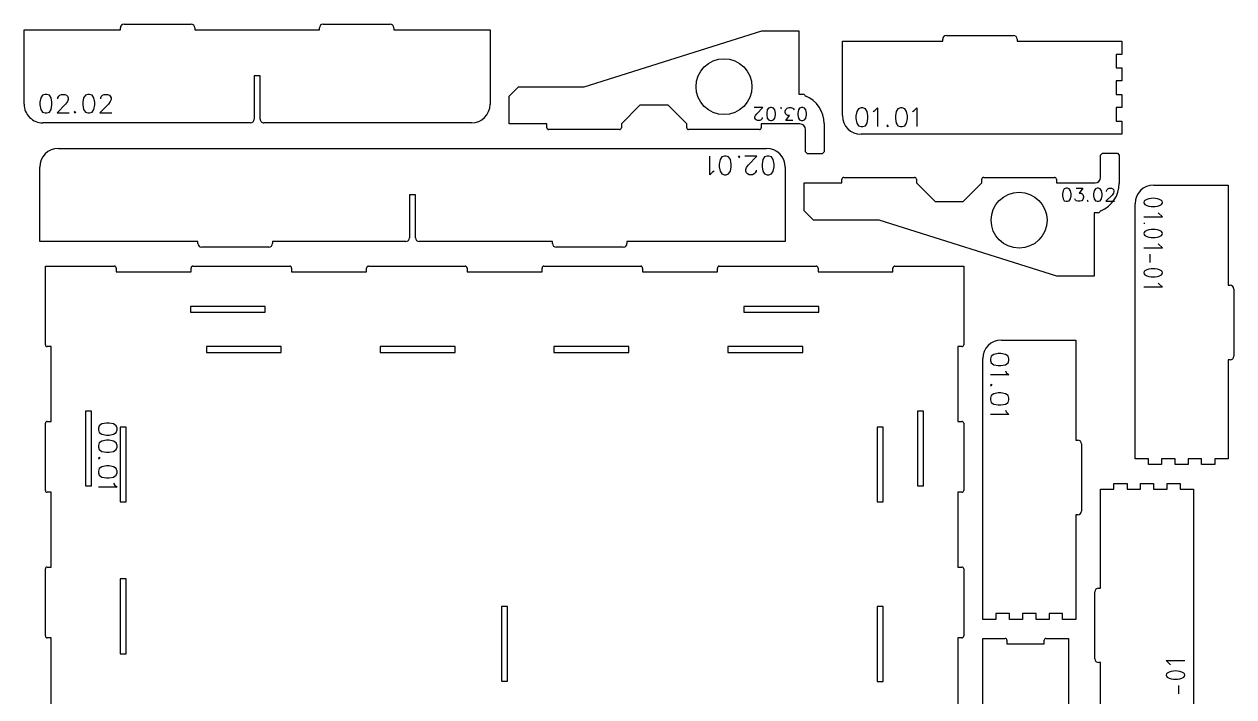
# Model space of a CAD drawing. Extents: x 10 to 1461, y 10 to 736.
# Drawn here: x 812 to 1461, y 375 to 736 of the extents above; entities that cross this region are included whole.
import ezdxf

# ---------------------------------------------------------------- set-up
doc = ezdxf.new("R2010")
doc.units = 0

msp = doc.modelspace()

# ---------------------------------------------------------------- linework, layer by layer
at = {"layer": 'cut', "color": 0}
for p, q in [((863.5983, 732.903142), (863.5983, 733.90314)), ((865.598296, 735.903136), (901.598224, 735.903136)), ((903.59822, 733.90314), (903.59822, 732.903142)), ((970.398086, 732.903142), (970.398086, 733.90314)), ((972.398082, 735.903136), (1008.39801, 735.903136)), ((1010.398006, 733.90314), (1010.398006, 732.903142)), ((811.998403, 732.903142), (863.5983, 732.903142)), ((811.998403, 692.903223), (811.998403, 732.903142)), ((903.59822, 732.903142), (970.398086, 732.903142)), ((1010.398006, 732.903142), (1061.997903, 732.903142)), ((1061.997903, 732.903142), (1061.997903, 692.903222)), ((1112.425401, 702.331786), (1207.741263, 732.331666)), ((1207.741263, 732.331666), (1227.741183, 732.331666)), ((1227.741183, 732.331666), (1227.741183, 698.331802)), ((1304.864035, 726.805912), (1304.864035, 727.80591)), ((1306.864031, 729.805906), (1342.863959, 729.805906)), ((1344.863955, 727.80591), (1344.863955, 726.805912)), ((1251.064143, 726.805912), (1304.864035, 726.805912)), ((1251.064143, 686.805992), (1251.064143, 726.805912)), ((1344.863955, 726.805912), (1401.063843, 726.805912)), ((1401.063843, 726.805912), (1401.063843, 719.705926)), ((1401.063843, 719.705926), (1397.963849, 719.705926)), ((1397.963849, 719.705926), (1397.963849, 712.50594)), ((938.59815, 708.103191), (935.398156, 708.103191)), ((935.398156, 708.103191), (935.398156, 684.903238)), ((938.59815, 684.903238), (938.59815, 708.103191)), ((1397.963849, 712.50594), (1401.063843, 712.50594)), ((1401.063843, 712.50594), (1401.063843, 705.405954)), ((1072.175562, 697.331806), (1077.175542, 702.331786)), ((1077.175542, 702.331786), (1112.425401, 702.331786)), ((1401.063843, 705.405954), (1397.963849, 705.405954)), ((1397.963849, 705.405954), (1397.963849, 698.205969)), ((1072.175562, 682.331866), (1072.175562, 697.331806)), ((1227.741183, 698.331802), (1229.957543, 698.331802)), ((1397.963849, 698.205969), (1401.063843, 698.205969)), ((1401.063843, 698.205969), (1401.063843, 691.105983)), ((1142.425281, 692.331826), (1132.425321, 682.331866)), ((1157.491464, 692.331826), (1142.425281, 692.331826)), ((1167.491424, 682.331866), (1157.491464, 692.331826)), ((1401.063843, 691.105983), (1397.963849, 691.105983)), ((1397.963849, 691.105983), (1397.963849, 683.905997)), ((933.39816, 682.903242), (821.998383, 682.903242)), ((1051.997923, 682.903242), (940.598146, 682.903242)), ((1092.425481, 682.331866), (1072.175562, 682.331866)), ((1092.425481, 680.331874), (1092.425481, 682.331866)), ((1132.425321, 682.331866), (1132.425321, 680.331874)), ((1167.491424, 680.331874), (1167.491424, 682.331866)), ((1228.241181, 682.331866), (1207.491264, 682.331866)), ((1207.491264, 682.331866), (1207.491264, 680.331874)), ((1241.241129, 682.528384), (1241.241129, 667.331926)), ((1397.963849, 683.905997), (1401.063843, 683.905997)), ((1401.063843, 683.905997), (1401.063843, 676.806012)), ((1131.425325, 679.331878), (1093.425477, 679.331878)), ((1206.491268, 679.331878), (1168.49142, 679.331878)), ((1231.241169, 667.331926), (1231.241169, 679.331878)), ((1401.063843, 676.806012), (1261.064123, 676.806012)), ((830.353845, 669.154131), (1210.353084, 669.154131)), ((1232.241165, 666.33193), (1231.241169, 667.331926)), ((1240.241133, 666.33193), (1232.241165, 666.33193)), ((1241.241129, 667.331926), (1240.241133, 666.33193)), ((1389.596325, 665.628285), (1390.596321, 666.628281)), ((1389.596325, 653.628333), (1389.596325, 665.628285)), ((1390.596321, 666.628281), (1398.596289, 666.628281)), ((1398.596289, 666.628281), (1399.596285, 665.628285)), ((1399.596285, 665.628285), (1399.596285, 650.43183)), ((820.353864, 619.154231), (820.353864, 659.154152)), ((1220.353064, 659.154151), (1220.353064, 619.154231)), ((1230.530718, 635.628405), (1230.530718, 650.628345)), ((1230.530718, 650.628345), (1250.780637, 650.628345)), ((1250.780637, 650.628345), (1250.780637, 652.628337)), ((1251.780633, 653.628333), (1289.780481, 653.628333)), ((1290.780477, 652.628337), (1290.780477, 650.628345)), ((1290.780477, 650.628345), (1300.780437, 640.628385)), ((1315.84662, 640.628385), (1325.84658, 650.628345)), ((1325.84658, 650.628345), (1325.84658, 652.628337)), ((1326.846576, 653.628333), (1364.846424, 653.628333)), ((1365.84642, 652.628337), (1365.84642, 650.628345)), ((1365.84642, 650.628345), (1386.596337, 650.628345)), ((1418.06688, 649.477849), (1458.0668, 649.477849)), ((1458.0668, 649.477849), (1458.0668, 595.677957)), ((1021.953461, 644.354181), (1018.753468, 644.354181)), ((1018.753468, 644.354181), (1018.753468, 621.154227)), ((1021.953461, 621.154227), (1021.953461, 644.354181)), ((1300.780437, 640.628385), (1315.84662, 640.628385)), ((1408.0669, 502.578143), (1408.0669, 639.477869)), ((1235.530698, 630.628425), (1230.530718, 635.628405)), ((1270.780557, 630.628425), (1235.530698, 630.628425)), ((1366.096419, 600.628545), (1270.780557, 630.628425)), ((1388.312699, 634.628409), (1386.096339, 634.628409)), ((1386.096339, 634.628409), (1386.096339, 600.628545)), ((905.253695, 619.154231), (820.353864, 619.154231)), ((905.253695, 618.154233), (905.253695, 619.154231)), ((1016.753472, 619.154231), (945.253615, 619.154231)), ((945.253615, 619.154231), (945.253615, 618.154233)), ((1095.453314, 619.154231), (1023.953457, 619.154231)), ((1095.453314, 618.154233), (1095.453314, 619.154231)), ((1220.353064, 619.154231), (1135.453234, 619.154231)), ((1135.453234, 619.154231), (1135.453234, 618.154233)), ((943.253619, 616.154237), (907.253691, 616.154237)), ((1133.453238, 616.154237), (1097.45331, 616.154237)), ((823.350734, 605.976483), (860.35066, 605.976483)), ((823.350734, 563.776567), (823.350734, 605.976483)), ((861.350658, 604.976485), (861.350658, 602.876489)), ((901.550578, 602.876489), (901.550578, 604.976485)), ((902.550576, 605.976483), (954.500472, 605.976483)), ((955.50047, 604.976485), (955.50047, 602.876489)), ((995.70039, 602.876489), (995.70039, 604.976485)), ((996.700388, 605.976483), (1048.650283, 605.976483)), ((1049.650282, 604.976485), (1049.650282, 602.876489)), ((1089.850201, 602.876489), (1089.850201, 604.976485)), ((1090.850199, 605.976483), (1142.800095, 605.976483)), ((1143.800093, 604.976485), (1143.800093, 602.876489)), ((1184.000013, 602.876489), (1184.000013, 604.976485)), ((1185.000011, 605.976483), (1236.949907, 605.976483)), ((1237.949905, 604.976486), (1237.949905, 602.876489)), ((1278.149825, 602.876489), (1278.149825, 604.976485)), ((1279.149823, 605.976483), (1316.149749, 605.976483)), ((1316.149749, 605.976483), (1316.149749, 563.776567)), ((861.350658, 602.876489), (901.550578, 602.876489)), ((955.50047, 602.876489), (995.70039, 602.876489)), ((1049.650282, 602.876489), (1089.850201, 602.876489)), ((1143.800093, 602.876489), (1184.000013, 602.876489)), ((1237.949905, 602.876489), (1278.149825, 602.876489)), ((1386.096339, 600.628545), (1366.096419, 600.628545)), ((1458.0668, 595.677957), (1459.066798, 595.677957)), ((1461.066794, 593.677961), (1461.066794, 557.678033)), ((901.150579, 584.376526), (901.150579, 581.176533)), ((941.350498, 584.376526), (901.150579, 584.376526)), ((941.350498, 581.176533), (941.350498, 584.376526)), ((1198.149985, 584.376526), (1198.149985, 581.176533)), ((1238.349904, 584.376526), (1198.149985, 584.376526)), ((1238.349904, 581.176533), (1238.349904, 584.376526)), ((901.150579, 581.176533), (941.350498, 581.176533)), ((1198.149985, 581.176533), (1238.349904, 581.176533)), ((1336.327466, 566.294326), (1376.327386, 566.294326)), ((1376.327386, 566.294326), (1376.327386, 512.494433)), ((826.450728, 562.776569), (824.350732, 562.776569)), ((826.450728, 522.57665), (826.450728, 562.776569)), ((909.750562, 562.776569), (909.750562, 559.576576)), ((949.950481, 562.776569), (909.750562, 562.776569)), ((909.750562, 559.576576), (949.950481, 559.576576)), ((949.950481, 559.576576), (949.950481, 562.776569)), ((1003.017042, 562.776569), (1003.017042, 559.576576)), ((1043.216961, 562.776569), (1003.017042, 562.776569)), ((1003.017042, 559.576576), (1043.216961, 559.576576)), ((1043.216961, 559.576576), (1043.216961, 562.776569)), ((1096.283522, 562.776569), (1096.283522, 559.576576)), ((1136.483441, 562.776569), (1096.283522, 562.776569)), ((1096.283522, 559.576576), (1136.483441, 559.576576)), ((1136.483441, 559.576576), (1136.483441, 562.776569)), ((1189.550002, 562.776569), (1189.550002, 559.576576)), ((1229.749922, 562.776569), (1189.550002, 562.776569)), ((1189.550002, 559.576576), (1229.749922, 559.576576)), ((1229.749922, 559.576576), (1229.749922, 562.776569)), ((1315.149751, 562.776569), (1313.049755, 562.776569)), ((1313.049755, 562.776569), (1313.049755, 522.57665)), ((1326.327486, 416.294626), (1326.327486, 556.294346)), ((1459.066798, 555.678037), (1458.0668, 555.678037)), ((1458.0668, 555.678037), (1458.0668, 502.578143)), ((844.950691, 528.176639), (844.950691, 487.976719)), ((848.150685, 528.176639), (844.950691, 528.176639)), ((848.150685, 487.976719), (848.150685, 528.176639)), ((1291.349798, 528.176639), (1291.349798, 487.976719)), ((1294.549792, 528.176639), (1291.349798, 528.176639)), ((1294.549792, 487.976719), (1294.549792, 528.176639)), ((823.350734, 485.576724), (823.350734, 521.576652)), ((824.350731, 522.57665), (826.450728, 522.57665)), ((863.550654, 519.576656), (863.550654, 479.376736)), ((866.750648, 519.576656), (863.550654, 519.576656)), ((866.750648, 479.376736), (866.750648, 519.576656)), ((1269.749842, 519.576656), (1269.749842, 479.376736)), ((1272.949835, 519.576656), (1269.749842, 519.576656)), ((1272.949835, 479.376736), (1272.949835, 519.576656)), ((1313.049755, 522.57665), (1315.149751, 522.57665)), ((1316.149749, 521.576652), (1316.149749, 485.576724)), ((1376.327386, 512.494433), (1377.327384, 512.494433)), ((1379.32738, 510.494438), (1379.32738, 474.494509)), ((1415.316886, 502.578143), (1408.0669, 502.578143)), ((1415.316886, 499.478149), (1415.316886, 502.578143)), ((1429.566857, 502.578143), (1422.316872, 502.578143)), ((1422.316872, 502.578143), (1422.316872, 499.478149)), ((1429.566857, 499.478149), (1429.566857, 502.578143)), ((1443.816829, 502.578143), (1436.566843, 502.578143)), ((1436.566843, 502.578143), (1436.566843, 499.478149)), ((1443.816829, 499.478149), (1443.816829, 502.578143)), ((1458.0668, 502.578143), (1450.816815, 502.578143)), ((1450.816815, 502.578143), (1450.816815, 499.478149)), ((1422.316872, 499.478149), (1415.316886, 499.478149)), ((1436.566843, 499.478149), (1429.566857, 499.478149)), ((1450.816815, 499.478149), (1443.816829, 499.478149)), ((844.950691, 487.976719), (848.150685, 487.976719)), ((1291.349798, 487.976719), (1294.549792, 487.976719)), ((1396.755112, 486.200329), (1396.755112, 489.300323)), ((1396.755112, 489.300323), (1403.755098, 489.300323)), ((1403.755098, 489.300323), (1403.755098, 486.200329)), ((1411.005084, 486.200329), (1411.005084, 489.300323)), ((1411.005084, 489.300323), (1418.00507, 489.300323)), ((1418.00507, 489.300323), (1418.00507, 486.200329)), ((1425.255055, 486.200329), (1425.255055, 489.300323)), ((1425.255055, 489.300323), (1432.255041, 489.300323)), ((1432.255041, 489.300323), (1432.255041, 486.200329)), ((826.450728, 484.576726), (824.350732, 484.576726)), ((826.450728, 444.376806), (826.450728, 484.576726)), ((1315.149752, 484.576726), (1313.049755, 484.576726)), ((1313.049755, 484.576726), (1313.049755, 444.376806)), ((1389.505127, 433.100435), (1389.505127, 486.200329)), ((1389.505127, 486.200329), (1396.755112, 486.200329)), ((1403.755098, 486.200329), (1411.005084, 486.200329)), ((1418.00507, 486.200329), (1425.255055, 486.200329)), ((1432.255041, 486.200329), (1439.505027, 486.200329)), ((1439.505027, 486.200329), (1439.505027, 349.300603)), ((863.550654, 479.376736), (866.750648, 479.376736)), ((1269.749842, 479.376736), (1272.949835, 479.376736)), ((1377.327384, 472.494513), (1376.327386, 472.494513)), ((1376.327386, 472.494513), (1376.327386, 416.294626)), ((823.350734, 407.37688), (823.350734, 443.376808)), ((824.350731, 444.376806), (826.450728, 444.376806)), ((1313.049755, 444.376806), (1315.149751, 444.376806)), ((1316.149749, 443.376808), (1316.149749, 407.376881)), ((863.550654, 438.045874), (863.550654, 397.845955)), ((866.750648, 438.045874), (863.550654, 438.045874)), ((866.750648, 397.845955), (866.750648, 438.045874)), ((1386.505133, 395.100511), (1386.505133, 431.100439)), ((1388.505129, 433.100435), (1389.505127, 433.100435)), ((1068.150245, 423.276848), (1068.150245, 383.076929)), ((1071.350238, 423.276848), (1068.150245, 423.276848)), ((1071.350238, 383.076929), (1071.350238, 423.276848)), ((1269.749842, 423.126849), (1269.749842, 382.926929)), ((1272.949835, 423.126849), (1269.749842, 423.126849)), ((1272.949835, 382.926929), (1272.949835, 423.126849)), ((1333.427472, 416.294626), (1326.327486, 416.294626)), ((1340.627457, 419.394619), (1333.427472, 419.394619)), ((1333.427472, 419.394619), (1333.427472, 416.294626)), ((1340.627457, 416.294626), (1340.627457, 419.394619)), ((1347.727443, 416.294626), (1340.627457, 416.294626)), ((1354.927429, 419.394619), (1347.727443, 419.394619)), ((1347.727443, 419.394619), (1347.727443, 416.294626)), ((1354.927429, 416.294626), (1354.927429, 419.394619)), ((1362.027414, 416.294626), (1354.927429, 416.294626)), ((1369.2274, 419.394619), (1362.027414, 419.394619)), ((1362.027414, 419.394619), (1362.027414, 416.294626)), ((1369.2274, 416.294626), (1369.2274, 419.394619)), ((1376.327386, 416.294626), (1369.2274, 416.294626)), ((826.450728, 406.376882), (824.350732, 406.376882)), ((826.450728, 366.176963), (826.450728, 406.376882)), ((1315.149751, 406.376882), (1313.049755, 406.376882)), ((1313.049755, 406.376882), (1313.049755, 366.176963)), ((1326.327486, 216.117188), (1326.327486, 406.116808)), ((1326.327486, 406.116808), (1338.327462, 406.116808)), ((1339.32746, 405.11681), (1339.32746, 403.116814)), ((1339.32746, 403.116814), (1359.32742, 403.116814)), ((1359.32742, 403.116814), (1359.32742, 405.11681)), ((1360.327418, 406.116808), (1372.327394, 406.116808)), ((1372.327394, 406.116808), (1372.327394, 216.117188)), ((863.550654, 397.845955), (866.750648, 397.845955)), ((1389.505127, 393.100515), (1388.505129, 393.100515)), ((1389.505127, 339.300623), (1389.505127, 393.100515)), ((1068.150245, 383.076929), (1071.350238, 383.076929)), ((1269.749842, 382.926929), (1272.949835, 382.926929))]:
    msp.add_line(p, q, dxfattribs=at)
for centre in [(1187.491344, 702.331786), (1345.8465, 630.628425)]:
    msp.add_circle(centre, 14.99994, dxfattribs=at)
for centre, radius, start, end in [((865.598296, 733.90314), 1.999996, 90, 180), ((901.598224, 733.90314), 1.999996, 0, 90), ((972.398082, 733.90314), 1.999996, 90, 180), ((1008.39801, 733.90314), 1.999996, 0, 90), ((1306.864031, 727.80591), 1.999996, 90, 180), ((1342.863959, 727.80591), 1.999996, 0, 90), ((1229.957543, 697.331806), 0.999996, 26.897688, 90), ((1231.741167, 698.236599), 0.999996, 206.897688, 247.520494), ((1225.241193, 682.528384), 15.999936, 0, 67.520494), ((821.998383, 692.903222), 9.99998, 179.999992, 270), ((1051.997923, 692.903222), 9.99998, 270, 0), ((933.39816, 684.903238), 1.999996, 270, 0), ((940.598146, 684.903238), 1.999996, 179.999995, 270), ((1228.241181, 679.331878), 2.999988, 0, 90), ((1261.064123, 686.805992), 9.99998, 180, 270), ((1093.425477, 680.331874), 0.999996, 179.999993, 270), ((1131.425325, 680.331874), 0.999996, 270, 0), ((1168.49142, 680.331874), 0.999996, 180, 270), ((1206.491268, 680.331874), 0.999996, 270, 0), ((830.353844, 659.154151), 9.99998, 90, 179.999997), ((1210.353084, 659.154151), 9.99998, 0, 90), ((1251.780633, 652.628337), 0.999996, 90, 180), ((1289.780481, 652.628337), 0.999996, 0, 90), ((1326.846576, 652.628337), 0.999996, 90, 179.999995), ((1364.846424, 652.628337), 0.999996, 0, 90), ((1386.596337, 653.628333), 2.999988, 270, 0), ((1383.596349, 650.431826), 15.999936, 292.479506, 0), ((1418.06688, 639.477869), 9.99998, 90, 180), ((1388.312699, 635.628405), 0.999996, 270, 333.102312), ((1390.096323, 634.723611), 0.999996, 112.479506, 153.102312), ((907.253691, 618.154233), 1.999996, 180, 270), ((943.253619, 618.154233), 1.999996, 270, 0), ((1016.753472, 621.154227), 1.999996, 270, 0), ((1023.953457, 621.154227), 1.999996, 180, 270), ((1097.45331, 618.154233), 1.999996, 180, 270), ((1133.453238, 618.154233), 1.999996, 270, 0), ((860.35066, 604.976485), 0.999998, 0, 90), ((902.550576, 604.976485), 0.999998, 90, 180), ((954.500472, 604.976485), 0.999998, 0, 90), ((996.700388, 604.976485), 0.999998, 90, 180), ((1048.650284, 604.976485), 0.999998, 0, 90), ((1090.850199, 604.976485), 0.999998, 90, 180), ((1142.800095, 604.976485), 0.999998, 0, 90), ((1185.000011, 604.976485), 0.999998, 90, 180.000001), ((1236.949907, 604.976485), 0.999998, 0, 90), ((1279.149823, 604.976485), 0.999998, 90, 180), ((1459.066798, 593.677961), 1.999996, 0, 90), ((1336.327466, 556.294346), 9.99998, 90, 180), ((824.350732, 563.776567), 0.999998, 180, 270), ((1315.149751, 563.776567), 0.999998, 270, 0), ((1459.066798, 557.678033), 1.999996, 270, 0), ((824.350732, 521.576652), 0.999998, 90, 180.00001), ((1315.149751, 521.576652), 0.999998, 0, 90), ((1377.327384, 510.494437), 1.999996, 0, 90), ((824.350732, 485.576724), 0.999998, 179.999999, 270), ((1315.149751, 485.576724), 0.999998, 270, 0), ((1377.327384, 474.494509), 1.999996, 270, 0), ((824.350732, 443.376808), 0.999998, 90, 180), ((1315.149751, 443.376808), 0.999998, 0, 90), ((1388.505129, 431.100439), 1.999996, 90, 180), ((824.350732, 407.37688), 0.999998, 180.000001, 270), ((1315.149751, 407.37688), 0.999998, 270, 0), ((1338.327462, 405.11681), 0.999998, 0, 90), ((1360.327418, 405.11681), 0.999998, 90, 180), ((1388.505129, 395.100511), 1.999996, 180, 270)]:
    msp.add_arc(centre, radius, start, end, dxfattribs=at)
at = {"layer": 'mark', "color": 0}
for p, q in [((820.926158, 696.320666), (820.466635, 693.939718)), ((821.845204, 697.749234), (820.926158, 696.320666)), ((823.223773, 698.225424), (821.845204, 697.749234)), ((824.142819, 698.225424), (823.223773, 698.225424)), ((825.521387, 697.749234), (824.142819, 698.225424)), ((826.440433, 696.320666), (825.521387, 697.749234)), ((826.899956, 693.939718), (826.440433, 696.320666)), ((830.116616, 696.320666), (830.576139, 697.273045)), ((830.116616, 695.844476), (830.116616, 696.320666)), ((830.576139, 697.273045), (831.035662, 697.749234)), ((831.035662, 697.749234), (831.954708, 698.225424)), ((831.954708, 698.225424), (833.792799, 698.225424)), ((833.792799, 698.225424), (834.711845, 697.749234)), ((834.711845, 697.749234), (835.171368, 697.273045)), ((835.171368, 697.273045), (835.630891, 696.320666)), ((835.630891, 695.368287), (835.171368, 694.415908)), ((835.630891, 696.320666), (835.630891, 695.368287)), ((843.902303, 696.320666), (843.44278, 693.939718)), ((844.821349, 697.749234), (843.902303, 696.320666)), ((846.199917, 698.225424), (844.821349, 697.749234)), ((847.118963, 698.225424), (846.199917, 698.225424)), ((848.497532, 697.749234), (847.118963, 698.225424)), ((849.416578, 696.320666), (848.497532, 697.749234)), ((849.8761, 693.939718), (849.416578, 696.320666)), ((853.092761, 696.320666), (853.552284, 697.273045)), ((853.092761, 695.844476), (853.092761, 696.320666)), ((853.552284, 697.273045), (854.011806, 697.749234)), ((854.011806, 697.749234), (854.930852, 698.225424)), ((854.930852, 698.225424), (856.768944, 698.225424)), ((856.768944, 698.225424), (857.68799, 697.749234)), ((857.68799, 697.749234), (858.147512, 697.273045)), ((858.147512, 697.273045), (858.607035, 696.320666)), ((858.607035, 695.368287), (858.147512, 694.415908)), ((858.607035, 696.320666), (858.607035, 695.368287)), ((820.466635, 693.939718), (820.466635, 692.51115)), ((820.466635, 692.51115), (820.926158, 690.130202)), ((820.926158, 690.130202), (821.845204, 688.701633)), ((821.845204, 688.701633), (823.223773, 688.225444)), ((823.223773, 688.225444), (824.142819, 688.225444)), ((824.142819, 688.225444), (825.521387, 688.701633)), ((825.521387, 688.701633), (826.440433, 690.130202)), ((826.440433, 690.130202), (826.899956, 692.51115)), ((826.899956, 692.51115), (826.899956, 693.939718)), ((834.252322, 692.987339), (829.657093, 688.225444)), ((829.657093, 688.225444), (836.090414, 688.225444)), ((835.171368, 694.415908), (834.252322, 692.987339)), ((839.307074, 689.177823), (838.847551, 688.701633)), ((838.847551, 688.701633), (839.307074, 688.225444)), ((839.307074, 688.225444), (839.766597, 688.701633)), ((843.44278, 693.939718), (843.44278, 692.51115)), ((843.44278, 692.51115), (843.902303, 690.130202)), ((843.902303, 690.130202), (844.821349, 688.701633)), ((844.821349, 688.701633), (846.199917, 688.225444)), ((846.199917, 688.225444), (847.118963, 688.225444)), ((847.118963, 688.225444), (848.497532, 688.701633)), ((848.497532, 688.701633), (849.416578, 690.130202)), ((849.416578, 690.130202), (849.8761, 692.51115)), ((849.8761, 692.51115), (849.8761, 693.939718)), ((857.228467, 692.987339), (852.633238, 688.225444)), ((852.633238, 688.225444), (859.066558, 688.225444)), ((858.147512, 694.415908), (857.228467, 692.987339)), ((1208.407927, 691.172712), (1203.741279, 691.172712)), ((1205.074607, 687.839392), (1208.407927, 691.172712)), ((1210.741251, 689.839384), (1210.407919, 688.172724)), ((1210.407919, 688.172724), (1210.407919, 687.172728)), ((1211.407915, 690.83938), (1210.741251, 689.839384)), ((1212.407911, 691.172712), (1211.407915, 690.83938)), ((1213.074575, 691.172712), (1212.407911, 691.172712)), ((1214.074571, 690.83938), (1213.074575, 691.172712)), ((1214.741235, 689.839384), (1214.074571, 690.83938)), ((1215.074567, 688.172724), (1214.741235, 689.839384)), ((1215.074567, 687.172728), (1215.074567, 688.172724)), ((1218.074555, 691.172712), (1217.741223, 690.83938)), ((1218.407887, 690.83938), (1218.074555, 691.172712)), ((1218.074555, 690.506048), (1218.407887, 690.83938)), ((1220.407879, 689.17272), (1220.741211, 690.172716)), ((1220.407879, 688.506056), (1220.407879, 689.17272)), ((1220.741211, 687.50606), (1220.407879, 688.506056)), ((1220.741211, 690.172716), (1221.407875, 690.83938)), ((1221.407875, 690.83938), (1222.407871, 691.172712)), ((1222.407871, 691.172712), (1223.407867, 691.172712)), ((1223.407867, 691.172712), (1224.407863, 690.83938)), ((1224.407863, 690.83938), (1224.741195, 690.506048)), ((1224.741195, 690.506048), (1225.074527, 689.839384)), ((1227.407851, 689.839384), (1227.074519, 688.172724)), ((1227.074519, 688.172724), (1227.074519, 687.172728)), ((1228.074515, 690.83938), (1227.407851, 689.839384)), ((1229.074511, 691.172712), (1228.074515, 690.83938)), ((1229.741175, 691.172712), (1229.074511, 691.172712)), ((1230.741171, 690.83938), (1229.741175, 691.172712)), ((1231.407835, 689.839384), (1230.741171, 690.83938)), ((1231.741167, 688.172724), (1231.407835, 689.839384)), ((1231.741167, 687.172728), (1231.741167, 688.172724)), ((1258.791195, 689.001225), (1258.331672, 686.620278)), ((1259.71024, 690.429794), (1258.791195, 689.001225)), ((1261.088809, 690.905983), (1259.71024, 690.429794)), ((1262.007855, 690.905983), (1261.088809, 690.905983)), ((1263.386424, 690.429794), (1262.007855, 690.905983)), ((1264.305469, 689.001225), (1263.386424, 690.429794)), ((1264.764992, 686.620278), (1264.305469, 689.001225)), ((1267.52213, 689.001225), (1268.441175, 689.477415)), ((1268.441175, 689.477415), (1269.819744, 690.905983)), ((1269.819744, 690.905983), (1269.819744, 680.906003)), ((1279.929248, 689.001225), (1279.469725, 686.620278)), ((1280.848293, 690.429794), (1279.929248, 689.001225)), ((1282.226862, 690.905983), (1280.848293, 690.429794)), ((1283.145908, 690.905983), (1282.226862, 690.905983)), ((1284.524477, 690.429794), (1283.145908, 690.905983)), ((1285.443522, 689.001225), (1284.524477, 690.429794)), ((1285.903045, 686.620278), (1285.443522, 689.001225)), ((1288.660183, 689.001225), (1289.579228, 689.477415)), ((1289.579228, 689.477415), (1290.957797, 690.905983)), ((1290.957797, 690.905983), (1290.957797, 680.906003)), ((1204.074611, 686.172732), (1204.407943, 686.839396)), ((1204.074611, 685.506068), (1204.074611, 686.172732)), ((1204.407943, 684.839404), (1204.074611, 685.506068)), ((1204.407943, 686.839396), (1205.074607, 687.839392)), ((1204.741275, 684.506072), (1204.407943, 684.839404)), ((1205.407939, 684.17274), (1204.741275, 684.506072)), ((1206.741267, 684.17274), (1205.407939, 684.17274)), ((1207.407931, 684.506072), (1206.741267, 684.17274)), ((1207.741263, 684.839404), (1207.407931, 684.506072)), ((1208.074595, 685.506068), (1207.741263, 684.839404)), ((1208.074595, 685.8394), (1208.074595, 685.506068)), ((1210.407919, 687.172728), (1210.741251, 685.506068)), ((1210.741251, 685.506068), (1211.407915, 684.506072)), ((1211.407915, 684.506072), (1212.407911, 684.17274)), ((1212.407911, 684.17274), (1213.074575, 684.17274)), ((1213.074575, 684.17274), (1214.074571, 684.506072)), ((1214.074571, 684.506072), (1214.741235, 685.506068)), ((1214.741235, 685.506068), (1215.074567, 687.172728)), ((1221.074543, 687.172728), (1220.741211, 687.50606)), ((1220.741211, 684.17274), (1222.741203, 686.839396)), ((1224.407863, 684.17274), (1220.741211, 684.17274)), ((1221.741207, 686.839396), (1221.074543, 687.172728)), ((1222.741203, 686.839396), (1221.741207, 686.839396)), ((1227.074519, 687.172728), (1227.407851, 685.506068)), ((1227.407851, 685.506068), (1228.074515, 684.506072)), ((1228.074515, 684.506072), (1229.074511, 684.17274)), ((1229.074511, 684.17274), (1229.741175, 684.17274)), ((1229.741175, 684.17274), (1230.741171, 684.506072)), ((1230.741171, 684.506072), (1231.407835, 685.506068)), ((1231.407835, 685.506068), (1231.741167, 687.172728)), ((1258.331672, 686.620278), (1258.331672, 685.191709)), ((1258.331672, 685.191709), (1258.791195, 682.810761)), ((1258.791195, 682.810761), (1259.71024, 681.382193)), ((1263.386424, 681.382193), (1264.305469, 682.810761)), ((1264.305469, 682.810761), (1264.764992, 685.191709)), ((1264.764992, 685.191709), (1264.764992, 686.620278)), ((1275.334019, 681.858382), (1274.874496, 681.382193)), ((1279.469725, 686.620278), (1279.469725, 685.191709)), ((1279.469725, 685.191709), (1279.929248, 682.810761)), ((1279.929248, 682.810761), (1280.848293, 681.382193)), ((1284.524477, 681.382193), (1285.443522, 682.810761)), ((1285.443522, 682.810761), (1285.903045, 685.191709)), ((1285.903045, 685.191709), (1285.903045, 686.620278)), ((1259.71024, 681.382193), (1261.088809, 680.906003)), ((1261.088809, 680.906003), (1262.007855, 680.906003)), ((1262.007855, 680.906003), (1263.386424, 681.382193)), ((1274.874496, 681.382193), (1275.334019, 680.906003)), ((1275.334019, 680.906003), (1275.793542, 681.382193)), ((1280.848293, 681.382193), (1282.226862, 680.906003)), ((1282.226862, 680.906003), (1283.145908, 680.906003)), ((1283.145908, 680.906003), (1284.524477, 681.382193)), ((1179.88886, 655.0891), (1179.88886, 665.08908)), ((1185.403134, 663.184322), (1184.943611, 660.803375)), ((1186.32218, 664.612891), (1185.403134, 663.184322)), ((1187.700749, 665.08908), (1186.32218, 664.612891)), ((1188.619795, 665.08908), (1187.700749, 665.08908)), ((1189.998363, 664.612891), (1188.619795, 665.08908)), ((1190.917409, 663.184322), (1189.998363, 664.612891)), ((1191.376932, 660.803375), (1190.917409, 663.184322)), ((1195.512638, 665.08908), (1195.053115, 664.612891)), ((1195.972161, 664.612891), (1195.512638, 665.08908)), ((1195.512638, 664.136701), (1195.972161, 664.612891)), ((1205.162619, 665.08908), (1198.729298, 665.08908)), ((1200.56739, 660.327185), (1205.162619, 665.08908)), ((1208.379279, 663.184322), (1207.919756, 660.803375)), ((1209.298325, 664.612891), (1208.379279, 663.184322)), ((1210.676893, 665.08908), (1209.298325, 664.612891)), ((1211.595939, 665.08908), (1210.676893, 665.08908)), ((1212.974508, 664.612891), (1211.595939, 665.08908)), ((1213.893554, 663.184322), (1212.974508, 664.612891)), ((1214.353076, 660.803375), (1213.893554, 663.184322)), ((1181.267428, 656.517669), (1179.88886, 655.0891)), ((1182.186474, 656.993858), (1181.267428, 656.517669)), ((1184.943611, 660.803375), (1184.943611, 659.374806)), ((1184.943611, 659.374806), (1185.403134, 656.993858)), ((1185.403134, 656.993858), (1186.32218, 655.56529)), ((1186.32218, 655.56529), (1187.700749, 655.0891)), ((1188.619795, 655.0891), (1189.998363, 655.56529)), ((1189.998363, 655.56529), (1190.917409, 656.993858)), ((1190.917409, 656.993858), (1191.376932, 659.374806)), ((1191.376932, 659.374806), (1191.376932, 660.803375)), ((1199.188821, 657.946237), (1199.648344, 658.898616)), ((1199.188821, 656.993858), (1199.188821, 657.946237)), ((1199.648344, 656.041479), (1199.188821, 656.993858)), ((1199.648344, 658.898616), (1200.56739, 660.327185)), ((1200.107867, 655.56529), (1199.648344, 656.041479)), ((1201.026913, 655.0891), (1200.107867, 655.56529)), ((1203.78405, 655.56529), (1202.865004, 655.0891)), ((1204.243573, 656.041479), (1203.78405, 655.56529)), ((1204.703096, 656.993858), (1204.243573, 656.041479)), ((1204.703096, 657.470048), (1204.703096, 656.993858)), ((1207.919756, 660.803375), (1207.919756, 659.374806)), ((1207.919756, 659.374806), (1208.379279, 656.993858)), ((1208.379279, 656.993858), (1209.298325, 655.56529)), ((1209.298325, 655.56529), (1210.676893, 655.0891)), ((1211.595939, 655.0891), (1212.974508, 655.56529)), ((1212.974508, 655.56529), (1213.893554, 656.993858)), ((1213.893554, 656.993858), (1214.353076, 659.374806)), ((1214.353076, 659.374806), (1214.353076, 660.803375)), ((1187.700749, 655.0891), (1188.619795, 655.0891)), ((1202.865004, 655.0891), (1201.026913, 655.0891)), ((1210.676893, 655.0891), (1211.595939, 655.0891)), ((1369.429739, 646.454146), (1369.096407, 644.787486)), ((1369.096407, 644.787486), (1369.096407, 643.78749)), ((1369.096407, 643.78749), (1369.429739, 642.12083)), ((1370.096403, 647.454142), (1369.429739, 646.454146)), ((1371.096399, 647.787474), (1370.096403, 647.454142)), ((1371.763063, 647.787474), (1371.096399, 647.787474)), ((1372.763059, 647.454142), (1371.763063, 647.787474)), ((1373.429723, 646.454146), (1372.763059, 647.454142)), ((1373.763055, 644.787486), (1373.429723, 646.454146)), ((1373.429723, 642.12083), (1373.763055, 643.78749)), ((1373.763055, 643.78749), (1373.763055, 644.787486)), ((1376.429711, 647.787474), (1380.096363, 647.787474)), ((1380.096363, 647.787474), (1378.096371, 645.120818)), ((1378.096371, 645.120818), (1379.096367, 645.120818)), ((1379.096367, 645.120818), (1379.763031, 644.787486)), ((1379.763031, 644.787486), (1380.096363, 644.454154)), ((1380.096363, 644.454154), (1380.429695, 643.454158)), ((1380.429695, 642.787494), (1380.096363, 641.787498)), ((1380.429695, 643.454158), (1380.429695, 642.787494)), ((1386.096339, 646.454146), (1385.763007, 644.787486)), ((1385.763007, 644.787486), (1385.763007, 643.78749)), ((1385.763007, 643.78749), (1386.096339, 642.12083)), ((1386.763003, 647.454142), (1386.096339, 646.454146)), ((1387.762999, 647.787474), (1386.763003, 647.454142)), ((1388.429663, 647.787474), (1387.762999, 647.787474)), ((1389.429659, 647.454142), (1388.429663, 647.787474)), ((1390.096323, 646.454146), (1389.429659, 647.454142)), ((1390.429655, 644.787486), (1390.096323, 646.454146)), ((1390.096323, 642.12083), (1390.429655, 643.78749)), ((1390.429655, 643.78749), (1390.429655, 644.787486)), ((1395.762967, 644.120822), (1392.429647, 640.787502)), ((1392.762979, 646.454146), (1393.096311, 647.12081)), ((1392.762979, 646.120814), (1392.762979, 646.454146)), ((1393.096311, 647.12081), (1393.429643, 647.454142)), ((1393.429643, 647.454142), (1394.096307, 647.787474)), ((1394.096307, 647.787474), (1395.429635, 647.787474)), ((1395.429635, 647.787474), (1396.096299, 647.454142)), ((1396.429631, 645.120818), (1395.762967, 644.120822)), ((1396.096299, 647.454142), (1396.429631, 647.12081)), ((1396.429631, 647.12081), (1396.762963, 646.454146)), ((1396.762963, 645.787482), (1396.429631, 645.120818)), ((1396.762963, 646.454146), (1396.762963, 645.787482)), ((1369.429739, 642.12083), (1370.096403, 641.120834)), ((1370.096403, 641.120834), (1371.096399, 640.787502)), ((1371.096399, 640.787502), (1371.763063, 640.787502)), ((1371.763063, 640.787502), (1372.763059, 641.120834)), ((1372.763059, 641.120834), (1373.429723, 642.12083)), ((1376.096379, 641.454166), (1375.763047, 642.12083)), ((1376.429711, 641.120834), (1376.096379, 641.454166)), ((1377.429707, 640.787502), (1376.429711, 641.120834)), ((1378.429703, 640.787502), (1377.429707, 640.787502)), ((1379.429699, 641.120834), (1378.429703, 640.787502)), ((1380.096363, 641.787498), (1379.429699, 641.120834)), ((1382.763019, 641.454166), (1382.429687, 641.120834)), ((1382.429687, 641.120834), (1382.763019, 640.787502)), ((1382.763019, 640.787502), (1383.096351, 641.120834)), ((1386.096339, 642.12083), (1386.763003, 641.120834)), ((1386.763003, 641.120834), (1387.762999, 640.787502)), ((1387.762999, 640.787502), (1388.429663, 640.787502)), ((1388.429663, 640.787502), (1389.429659, 641.120834)), ((1389.429659, 641.120834), (1390.096323, 642.12083)), ((1392.429647, 640.787502), (1397.096295, 640.787502)), ((1412.779181, 632.396878), (1422.779161, 632.396878)), ((1422.779161, 632.396878), (1420.556943, 634.619095)), ((1412.779181, 629.063551), (1413.334736, 629.063551)), ((1422.779161, 615.730244), (1420.556943, 617.952462)), ((1412.779181, 615.730244), (1422.779161, 615.730244)), ((1416.112508, 607.952482), (1416.112508, 612.396918)), ((1422.779161, 594.619175), (1412.779181, 594.619175)), ((1420.556943, 596.841393), (1422.779161, 594.619175)), ((1332.332236, 558.567274), (1330.903667, 557.648228)), ((1334.713183, 559.026797), (1332.332236, 558.567274)), ((1336.141752, 559.026797), (1334.713183, 559.026797)), ((1338.5227, 558.567274), (1336.141752, 559.026797)), ((1339.951268, 557.648228), (1338.5227, 558.567274)), ((1330.903667, 557.648228), (1330.427478, 556.269659)), ((1330.427478, 556.269659), (1330.427478, 555.350614)), ((1330.427478, 555.350614), (1330.903667, 553.972045)), ((1330.903667, 553.972045), (1332.332236, 553.052999)), ((1332.332236, 553.052999), (1334.713183, 552.593476)), ((1334.713183, 552.593476), (1336.141752, 552.593476)), ((1336.141752, 552.593476), (1338.5227, 553.052999)), ((1338.5227, 553.052999), (1339.951268, 553.972045)), ((1340.427458, 556.269659), (1339.951268, 557.648228)), ((1339.951268, 553.972045), (1340.427458, 555.350614)), ((1340.427458, 555.350614), (1340.427458, 556.269659)), ((1340.427458, 547.538724), (1330.427478, 547.538724)), ((1338.5227, 549.836339), (1338.998889, 548.917293)), ((1338.998889, 548.917293), (1340.427458, 547.538724)), ((1330.903667, 542.483973), (1330.427478, 542.02445)), ((1330.427478, 542.02445), (1330.903667, 541.564927)), ((1331.379857, 542.02445), (1330.903667, 542.483973)), ((1330.903667, 536.510175), (1330.427478, 535.131606)), ((1330.427478, 535.131606), (1330.427478, 534.212561)), ((1330.427478, 534.212561), (1330.903667, 532.833992)), ((1332.332236, 537.429221), (1330.903667, 536.510175)), ((1330.903667, 532.833992), (1332.332236, 531.914946)), ((1334.713183, 537.888744), (1332.332236, 537.429221)), ((1336.141752, 537.888744), (1334.713183, 537.888744)), ((1338.5227, 537.429221), (1336.141752, 537.888744)), ((1339.951268, 536.510175), (1338.5227, 537.429221)), ((1338.5227, 531.914946), (1339.951268, 532.833992)), ((1340.427458, 535.131606), (1339.951268, 536.510175)), ((1339.951268, 532.833992), (1340.427458, 534.212561)), ((1340.427458, 534.212561), (1340.427458, 535.131606)), ((1340.427458, 526.400671), (1330.427478, 526.400671)), ((1332.332236, 531.914946), (1334.713183, 531.455423)), ((1334.713183, 531.455423), (1336.141752, 531.455423)), ((1336.141752, 531.455423), (1338.5227, 531.914946)), ((1338.5227, 528.698286), (1338.998889, 527.77924)), ((1338.998889, 527.77924), (1340.427458, 526.400671)), ((852.307356, 520.303253), (851.831166, 518.924685)), ((853.735924, 521.222299), (852.307356, 520.303253)), ((856.116872, 521.681822), (853.735924, 521.222299)), ((857.545441, 521.681822), (856.116872, 521.681822)), ((859.926388, 521.222299), (857.545441, 521.681822)), ((861.354957, 520.303253), (859.926388, 521.222299)), ((861.831146, 518.924685), (861.354957, 520.303253)), ((851.831166, 518.924685), (851.831166, 518.005639)), ((851.831166, 518.005639), (852.307356, 516.62707)), ((852.307356, 516.62707), (853.735924, 515.708025)), ((853.735924, 515.708025), (856.116872, 515.248502)), ((856.116872, 515.248502), (857.545441, 515.248502)), ((857.545441, 515.248502), (859.926388, 515.708025)), ((859.926388, 515.708025), (861.354957, 516.62707)), ((861.354957, 516.62707), (861.831146, 518.005639)), ((861.831146, 518.005639), (861.831146, 518.924685)), ((852.307356, 511.112796), (851.831166, 509.734227)), ((851.831166, 509.734227), (851.831166, 508.815181)), ((851.831166, 508.815181), (852.307356, 507.436613)), ((853.735924, 512.031841), (852.307356, 511.112796)), ((852.307356, 507.436613), (853.735924, 506.517567)), ((856.116872, 512.491364), (853.735924, 512.031841)), ((853.735924, 506.517567), (856.116872, 506.058044)), ((857.545441, 512.491364), (856.116872, 512.491364)), ((859.926388, 512.031841), (857.545441, 512.491364)), ((857.545441, 506.058044), (859.926388, 506.517567)), ((861.354957, 511.112796), (859.926388, 512.031841)), ((859.926388, 506.517567), (861.354957, 507.436613)), ((861.831146, 509.734227), (861.354957, 511.112796)), ((861.354957, 507.436613), (861.831146, 508.815181)), ((861.831146, 508.815181), (861.831146, 509.734227)), ((852.307356, 503.300907), (851.831166, 502.841384)), ((851.831166, 502.841384), (852.307356, 502.381861)), ((852.783545, 502.841384), (852.307356, 503.300907)), ((856.116872, 506.058044), (857.545441, 506.058044)), ((852.307356, 497.327109), (851.831166, 495.94854)), ((851.831166, 495.94854), (851.831166, 495.029495)), ((851.831166, 495.029495), (852.307356, 493.650926)), ((853.735924, 498.246155), (852.307356, 497.327109)), ((852.307356, 493.650926), (853.735924, 492.73188)), ((856.116872, 498.705678), (853.735924, 498.246155)), ((857.545441, 498.705678), (856.116872, 498.705678)), ((859.926388, 498.246155), (857.545441, 498.705678)), ((861.354957, 497.327109), (859.926388, 498.246155)), ((859.926388, 492.73188), (861.354957, 493.650926)), ((861.831146, 495.94854), (861.354957, 497.327109)), ((861.354957, 493.650926), (861.831146, 495.029495)), ((861.831146, 495.029495), (861.831146, 495.94854)), ((861.831146, 487.217605), (851.831166, 487.217605)), ((853.735924, 492.73188), (856.116872, 492.272357)), ((856.116872, 492.272357), (857.545441, 492.272357)), ((857.545441, 492.272357), (859.926388, 492.73188)), ((859.926388, 489.51522), (860.402578, 488.596174)), ((860.402578, 488.596174), (861.831146, 487.217605)), ((1427.014983, 391.937079), (1424.792766, 394.159296)), ((1424.792766, 394.159296), (1434.792746, 394.159296)), ((1431.459419, 380.82599), (1431.459419, 376.381554))]:
    msp.add_line(p, q, dxfattribs=at)
for centre, radius, start, end in [((1414.168067, 640.17464), 1.388886, 126.869898, 233.130102), ((1417.779171, 632.952432), 9.444426, 61.927513, 118.072487), ((1417.779171, 647.396848), 9.444426, 241.927513, 298.072487), ((1421.390275, 640.17464), 1.388886, 306.869898, 53.130102), ((1414.168067, 623.508006), 1.388886, 126.869898, 233.130102), ((1417.779171, 616.285799), 9.444426, 61.927513, 118.072487), ((1421.390275, 623.508006), 1.388886, 306.869898, 53.130102), ((1417.779171, 630.730214), 9.444426, 241.927513, 298.072487), ((1417.779171, 595.17473), 9.444426, 61.927513, 118.072487), ((1414.168067, 602.396938), 1.388886, 126.869898, 233.130102), ((1417.779171, 609.619145), 9.444426, 241.927513, 298.072487), ((1421.390275, 602.396938), 1.388886, 306.869898, 53.130102), ((1426.181652, 386.381534), 1.388886, 126.869898, 233.130102), ((1429.792756, 379.159326), 9.444426, 61.927513, 118.072487), ((1429.792756, 393.603742), 9.444426, 241.927513, 298.072487), ((1433.40386, 386.381534), 1.388886, 306.869898, 53.130102)]:
    msp.add_arc(centre, radius, start, end, dxfattribs=at)

doc.saveas('drawing.dxf')
